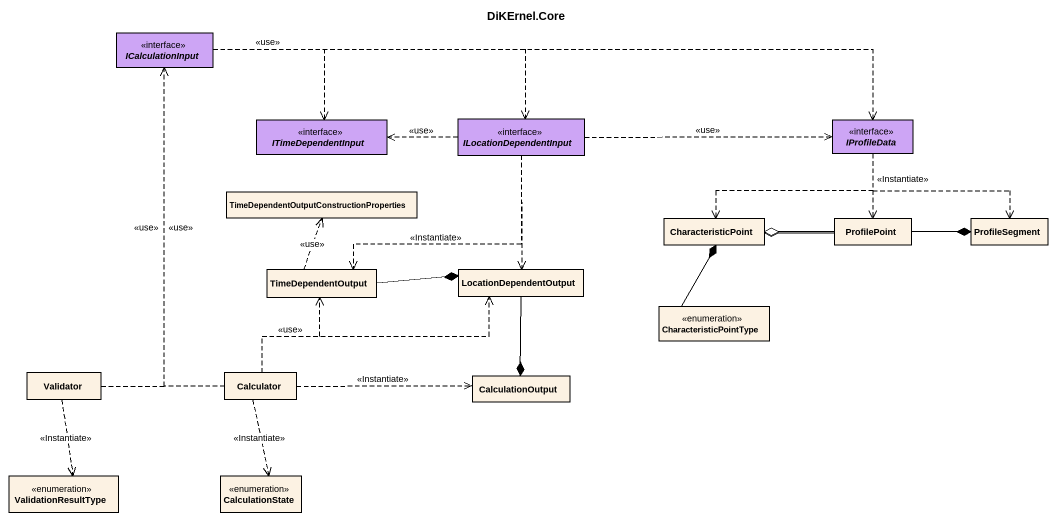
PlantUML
@startuml
title DiKErnel.Core
hide circle
hide empty members
interface ICalculationInput #CDA5F5
interface ITimeDependentInput #CDA5F5
interface ILocationDependentInput #CDA5F5
interface IProfileData #CDA5F5
class "TimeDependentOutputConstructionProperties" as TimeDependentOutputConstruct
class CharacteristicPoint
class ProfilePoint
class ProfileSegment
class TimeDependentOutput
class LocationDependentOutput
enum CharacteristicPointType
class Validator
class Calculator
class CalculationOutput
enum ValidationResultType
enum CalculationState
ICalculationInput .right.> ITimeDependentInput : <<use>>
ICalculationInput .right.> ILocationDependentInput
ICalculationInput .right.> IProfileData
ILocationDependentInput .left.> ITimeDependentInput : <<use>>
ILocationDependentInput .right.> IProfileData : <<use>>
ILocationDependentInput ..> TimeDependentOutput : <<Instantiate>>
ILocationDependentInput ..> LocationDependentOutput
IProfileData .left.> CharacteristicPoint
IProfileData ..> ProfilePoint : <<Instantiate>>
IProfileData ..> ProfileSegment
CharacteristicPoint o-right- ProfilePoint
CharacteristicPoint *-- CharacteristicPointType
ProfilePoint -left-o CharacteristicPoint
ProfileSegment *-left- ProfilePoint
TimeDependentOutput .up.> TimeDependentOutputConstruct : <<use>>
LocationDependentOutput *-left- TimeDependentOutput
Validator .up.> ICalculationInput : <<use>>
Validator ..> ValidationResultType : <<Instantiate>>
Calculator .up.> ICalculationInput : <<use>>
Calculator .up.> TimeDependentOutput : <<use>>
Calculator .right.> LocationDependentOutput
Calculator .right.> CalculationOutput : <<Instantiate>>
Calculator ..> CalculationState : <<Instantiate>>
CalculationOutput *-up- LocationDependentOutput
@enduml
